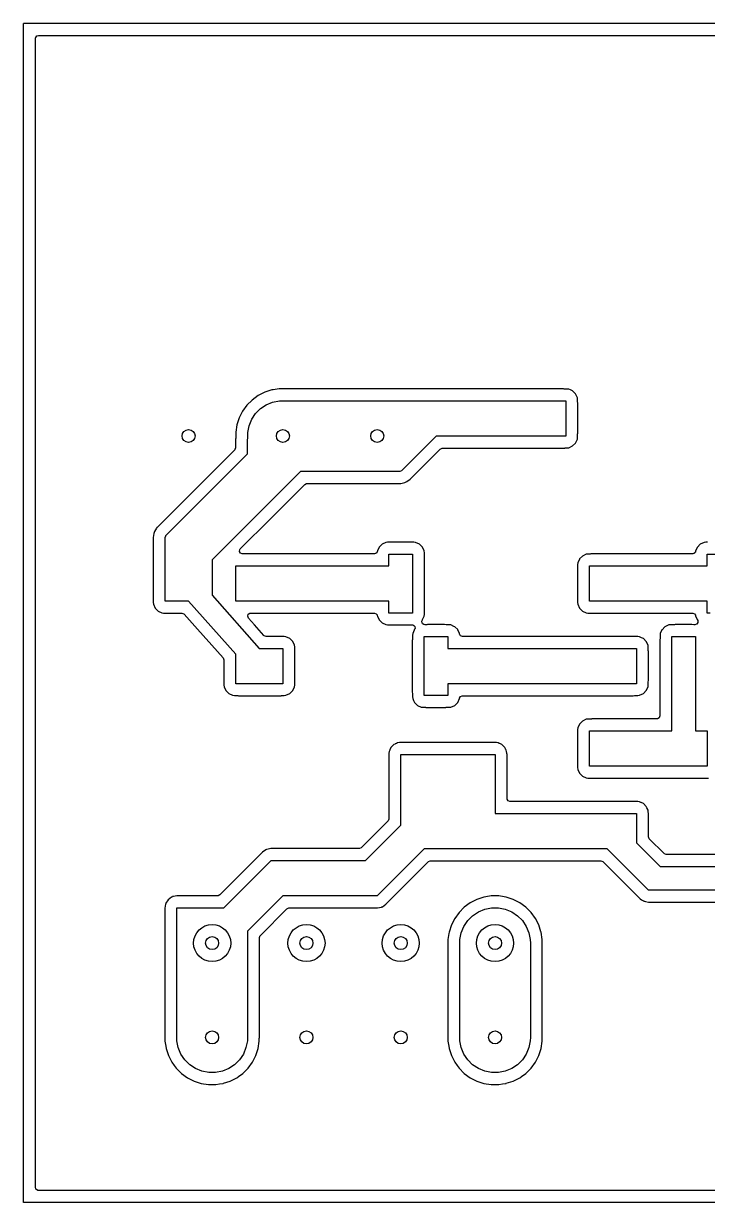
# Model space of a CAD drawing. Header units: millimetres. Extents: x 73 to 171.4, y -146 to -114.3.
# Drawn here: x 73.02 to 91.45, y -146.05 to -114.3 of the extents above; entities that cross this region are included whole.
import ezdxf

# ---------------------------------------------------------------- set-up
doc = ezdxf.new("R2010")
doc.units = ezdxf.units.MM
doc.layers.add('F.Cu', color=11, linetype='CONTINUOUS', true_color=0xdb628b)

msp = doc.modelspace()

# ---------------------------------------------------------------- linework, layer by layer
at = {"layer": 'F.Cu', "linetype": 'CONTINUOUS'}
for p, q in [((73.025, -146.05), (73.025, -114.3)), ((171.45, -114.3), (73.025, -114.3)), ((73.3425, -114.709693), (73.347226, -114.682889)), ((73.3425, -128.143708), (73.3425, -114.709693)), ((73.347226, -114.682889), (73.351079, -114.672303)), ((73.351079, -114.672303), (73.385538, -114.631235)), ((73.385538, -114.631235), (73.385542, -114.631233)), ((73.385542, -114.631233), (73.391144, -114.627999)), ((73.391144, -114.627999), (73.430329, -114.6175)), ((73.430329, -114.6175), (104.365306, -114.6175)), ((79.909997, -124.137), (79.747958, -124.162665)), ((79.910003, -124.137), (79.909997, -124.137)), ((79.910009, -124.137), (79.910003, -124.137)), ((80.088375, -124.137), (79.910009, -124.137)), ((87.551625, -124.137), (80.088375, -124.137)), ((87.551627, -124.137), (87.551625, -124.137)), ((87.563893, -124.139163), (87.551627, -124.137)), ((87.573234, -124.14081), (87.563893, -124.139163)), ((87.586843, -124.142001), (87.573234, -124.14081)), ((87.667258, -124.142001), (87.586843, -124.142001)), ((87.667264, -124.142001), (87.667258, -124.142001)), ((87.713574, -124.148098), (87.667264, -124.142001)), ((79.182306, -124.438432), (79.040932, -124.579806)), ((79.182332, -124.43841), (79.182306, -124.438432)), ((79.344115, -124.320869), (79.182332, -124.43841)), ((79.344121, -124.320865), (79.344115, -124.320869)), ((79.34413, -124.32086), (79.344121, -124.320865)), ((79.522288, -124.230082), (79.34413, -124.32086)), ((79.522291, -124.230081), (79.522288, -124.230082)), ((79.712477, -124.168285), (79.522291, -124.230081)), ((79.71248, -124.168285), (79.712477, -124.168285)), ((79.712483, -124.168284), (79.71248, -124.168285)), ((79.712485, -124.168284), (79.712483, -124.168284)), ((79.747958, -124.162665), (79.712485, -124.168284)), ((79.733504, -124.496014), (79.916639, -124.459587)), ((79.916639, -124.459587), (80.103361, -124.459587)), ((80.103361, -124.459587), (80.105437, -124.46)), ((82.454563, -124.46), (82.456639, -124.459587)), ((82.456639, -124.459587), (82.643361, -124.459587)), ((82.643361, -124.459587), (82.645437, -124.46)), ((87.756865, -124.168285), (87.713574, -124.148098)), ((87.815215, -124.195494), (87.756865, -124.168285)), ((87.894501, -124.27478), (87.815215, -124.195494)), ((87.894503, -124.274783), (87.894501, -124.27478)), ((87.894506, -124.274786), (87.894503, -124.274783)), ((87.894507, -124.274788), (87.894506, -124.274786)), ((87.894509, -124.27479), (87.894507, -124.274788)), ((87.941903, -124.376427), (87.894509, -124.27479)), ((87.948, -124.422737), (87.941903, -124.376427)), ((87.948, -124.422743), (87.948, -124.422737)), ((87.948, -124.471876), (87.948, -124.422743)), ((78.92336, -124.74163), (78.832582, -124.919788)), ((78.923365, -124.741621), (78.92336, -124.74163)), ((78.923369, -124.741615), (78.923365, -124.741621)), ((79.04091, -124.579832), (78.923369, -124.741615)), ((79.040932, -124.579806), (79.04091, -124.579832)), ((79.273708, -124.80324), (79.40574, -124.671208)), ((79.40574, -124.671208), (79.560995, -124.56747)), ((79.560995, -124.56747), (79.733504, -124.496014)), ((80.105437, -124.46), (82.454563, -124.46)), ((82.645437, -124.46), (87.551625, -124.46)), ((87.551625, -124.46), (87.551628, -124.460001)), ((87.551628, -124.460001), (87.63, -124.460001)), ((87.63, -124.460001), (87.63, -125.412501)), ((87.94867, -124.482105), (87.948, -124.471876)), ((87.950579, -124.496607), (87.94867, -124.482105)), ((87.951771, -124.510232), (87.950579, -124.496607)), ((87.953, -124.538366), (87.951771, -124.510232)), ((87.953, -125.334126), (87.953, -124.538366)), ((78.832581, -124.919791), (78.770785, -125.109977)), ((78.832582, -124.919788), (78.832581, -124.919791)), ((79.098514, -125.131004), (79.16997, -124.958495)), ((79.16997, -124.958495), (79.273708, -124.80324)), ((78.770785, -125.10998), (78.7395, -125.307497)), ((78.7395, -125.307497), (78.7395, -125.455662)), ((78.770785, -125.109977), (78.770785, -125.10998)), ((79.062087, -125.314139), (79.098514, -125.131004)), ((79.062087, -125.478272), (79.062087, -125.314139)), ((87.948, -125.369337), (87.949191, -125.355725)), ((87.948, -125.449765), (87.948, -125.369337)), ((87.949191, -125.355725), (87.953, -125.334126)), ((78.7345, -125.722494), (78.716164, -125.772872)), ((78.738309, -125.469273), (78.7345, -125.490872)), ((78.7345, -125.490872), (78.7345, -125.722494)), ((78.7395, -125.455662), (78.738309, -125.469273)), ((79.0575, -125.490875), (79.062087, -125.478272)), ((79.0575, -125.88875), (79.0575, -125.490875)), ((84.1375, -125.4125), (83.207955, -126.342044)), ((86.36, -125.4125), (84.1375, -125.4125)), ((86.36, -125.412501), (86.36, -125.4125)), ((87.63, -125.412501), (86.36, -125.412501)), ((87.667264, -125.730501), (87.713574, -125.724404)), ((87.713574, -125.724404), (87.815211, -125.67701)), ((87.815211, -125.67701), (87.894509, -125.597712)), ((87.894509, -125.597712), (87.941903, -125.496075)), ((87.941903, -125.496075), (87.948, -125.449765)), ((78.711544, -125.777913), (76.62956, -127.859896)), ((76.857945, -128.088304), (79.0575, -125.88875)), ((78.716164, -125.772872), (78.711544, -125.777913)), ((83.43635, -126.57044), (84.248336, -125.758455)), ((84.248336, -125.758455), (84.296924, -125.735798)), ((84.296924, -125.735798), (84.303755, -125.7355)), ((84.303755, -125.7355), (87.551633, -125.7355)), ((87.551633, -125.7355), (87.579767, -125.734271)), ((87.579767, -125.734271), (87.579773, -125.73427)), ((87.579773, -125.73427), (87.579783, -125.73427)), ((87.579783, -125.73427), (87.593393, -125.733079)), ((87.593393, -125.733079), (87.607887, -125.731171)), ((87.607887, -125.731171), (87.618116, -125.730501)), ((87.618116, -125.730501), (87.667258, -125.730501)), ((87.667258, -125.730501), (87.667264, -125.730501)), ((83.159368, -126.364702), (83.152537, -126.365)), ((83.207955, -126.342044), (83.159368, -126.364702)), ((80.486248, -126.365), (78.105, -128.746248)), ((83.152537, -126.365), (80.486248, -126.365)), ((83.187528, -126.686472), (83.295881, -126.657436)), ((83.295881, -126.657436), (83.328168, -126.642379)), ((83.328168, -126.642379), (83.34446, -126.634782)), ((83.34446, -126.634781), (83.344468, -126.634778)), ((83.34446, -126.634782), (83.34446, -126.634781)), ((83.344468, -126.634778), (83.43635, -126.57044)), ((79.673538, -127.6345), (80.597083, -126.710955)), ((80.597083, -126.710955), (80.645671, -126.688298)), ((80.645671, -126.688298), (80.652502, -126.688)), ((80.652502, -126.688), (83.152556, -126.688)), ((83.152556, -126.688), (83.164165, -126.687746)), ((83.164165, -126.687746), (83.166614, -126.687693)), ((83.166614, -126.687693), (83.173445, -126.687395)), ((83.173445, -126.687395), (83.187528, -126.686472)), ((78.859832, -128.448205), (79.673538, -127.6345)), ((76.605903, -127.885714), (76.549814, -127.982865)), ((76.615181, -127.875134), (76.605903, -127.885714)), ((76.619792, -127.8701), (76.615181, -127.875134)), ((76.62956, -127.859896), (76.619792, -127.8701)), ((73.3425, -138.123995), (73.3425, -128.143708)), ((76.531477, -128.033247), (76.512, -128.143708)), ((76.512, -128.143708), (76.512, -129.779133)), ((76.531482, -128.03323), (76.531477, -128.033247)), ((76.549814, -127.982865), (76.531482, -128.03323)), ((76.835, -128.143713), (76.853336, -128.093335)), ((76.835, -128.905), (76.835, -128.143713)), ((76.853336, -128.093335), (76.857945, -128.088304)), ((82.830236, -128.2695), (82.783926, -128.275597)), ((82.912209, -128.2695), (82.830236, -128.2695)), ((82.922437, -128.26883), (82.912209, -128.2695)), ((82.936947, -128.26692), (82.922437, -128.26883)), ((82.955329, -128.2645), (82.936947, -128.26692)), ((83.410306, -128.2645), (82.955329, -128.2645)), ((83.410313, -128.2645), (83.410306, -128.2645)), ((83.453852, -128.268309), (83.410313, -128.2645)), ((83.464062, -128.269202), (83.453852, -128.268309)), ((83.47089, -128.2695), (83.464062, -128.269202)), ((83.539758, -128.2695), (83.47089, -128.2695)), ((83.539764, -128.2695), (83.539758, -128.2695)), ((83.586074, -128.275597), (83.539764, -128.2695)), ((91.402736, -128.2695), (91.356426, -128.275597)), ((91.451877, -128.2695), (91.402736, -128.2695)), ((78.838067, -128.517235), (78.847376, -128.464438)), ((78.864873, -128.563664), (78.838067, -128.517235)), ((78.847376, -128.464438), (78.859832, -128.448205)), ((78.915251, -128.582), (78.864873, -128.563664)), ((82.476585, -128.582), (78.915251, -128.582)), ((82.480003, -128.581925), (82.476585, -128.582)), ((82.495898, -128.575341), (82.480003, -128.581925)), ((82.512954, -128.573051), (82.495898, -128.575341)), ((82.519945, -128.565381), (82.512954, -128.573051)), ((82.529534, -128.56141), (82.519945, -128.565381)), ((82.53748, -128.546145), (82.529534, -128.56141)), ((82.549071, -128.53343), (82.53748, -128.546145)), ((82.552956, -128.523979), (82.549071, -128.53343)), ((82.555597, -128.503926), (82.552956, -128.523979)), ((82.602991, -128.402289), (82.555597, -128.503926)), ((82.602992, -128.402287), (82.602991, -128.402288)), ((82.602991, -128.402288), (82.602991, -128.402289)), ((82.602993, -128.402285), (82.602992, -128.402287)), ((82.602996, -128.402281), (82.602993, -128.402285)), ((82.602998, -128.402278), (82.602996, -128.402281)), ((82.682278, -128.322998), (82.602998, -128.402278)), ((82.682283, -128.322994), (82.682278, -128.322998)), ((82.682285, -128.322993), (82.682283, -128.322994)), ((82.682287, -128.322992), (82.682285, -128.322993)), ((82.783926, -128.275597), (82.682287, -128.322992)), ((83.687711, -128.322991), (83.586074, -128.275597)), ((83.687715, -128.322993), (83.687711, -128.322991)), ((83.767001, -128.402279), (83.687715, -128.322993)), ((83.767003, -128.402282), (83.767001, -128.402279)), ((83.767006, -128.402285), (83.767003, -128.402282)), ((83.767007, -128.402287), (83.767006, -128.402285)), ((83.767009, -128.402289), (83.767007, -128.402287)), ((83.814403, -128.503926), (83.767009, -128.402289)), ((83.8205, -128.550236), (83.814403, -128.503926)), ((83.8205, -128.550242), (83.8205, -128.550236)), ((83.8205, -128.63222), (83.8205, -128.550242)), ((88.227736, -128.587), (88.181426, -128.593097)), ((88.276877, -128.587), (88.227736, -128.587)), ((88.287106, -128.58633), (88.276877, -128.587)), ((88.301607, -128.58442), (88.287106, -128.58633)), ((88.315232, -128.583228), (88.301607, -128.58442)), ((88.343367, -128.582), (88.315232, -128.583228)), ((91.049085, -128.582), (88.343367, -128.582)), ((91.052503, -128.581925), (91.049085, -128.582)), ((91.068398, -128.575341), (91.052503, -128.581925)), ((91.085454, -128.573051), (91.068398, -128.575341)), ((91.092445, -128.565381), (91.085454, -128.573051)), ((91.102034, -128.56141), (91.092445, -128.565381)), ((91.10998, -128.546145), (91.102034, -128.56141)), ((91.121571, -128.53343), (91.10998, -128.546145)), ((91.125456, -128.523979), (91.121571, -128.53343)), ((91.128097, -128.503926), (91.125456, -128.523979)), ((91.175491, -128.402289), (91.128097, -128.503926)), ((91.175492, -128.402287), (91.175491, -128.402288)), ((91.175491, -128.402288), (91.175491, -128.402289)), ((91.175493, -128.402285), (91.175492, -128.402287)), ((91.175496, -128.402281), (91.175493, -128.402285)), ((91.175498, -128.402278), (91.175496, -128.402281)), ((91.254778, -128.322998), (91.175498, -128.402278)), ((91.254783, -128.322994), (91.254778, -128.322998)), ((91.254785, -128.322993), (91.254783, -128.322994)), ((91.254787, -128.322992), (91.254785, -128.322993)), ((91.356426, -128.275597), (91.254787, -128.322992)), ((78.105, -128.746248), (78.105, -128.74625)), ((78.105, -128.74625), (78.105, -129.69875)), ((82.8675, -128.679693), (82.8675, -128.5875)), ((82.8675, -128.5875), (83.5025, -128.5875)), ((82.8675, -128.905), (82.8675, -128.679693)), ((83.5025, -128.5875), (83.5025, -130.175)), ((83.821171, -128.642452), (83.8205, -128.63222)), ((83.8255, -128.675329), (83.821171, -128.642452)), ((83.8255, -128.983375), (83.8255, -128.675329)), ((87.953097, -128.821426), (87.947, -128.867736)), ((87.947, -128.867736), (87.947, -128.867741)), ((87.947, -128.867741), (87.947, -128.948162)), ((87.999766, -128.721341), (87.953097, -128.821424)), ((87.953097, -128.821424), (87.953097, -128.821426)), ((88.000418, -128.719858), (87.999766, -128.721341)), ((88.079778, -128.640498), (88.000418, -128.719858)), ((88.079783, -128.640494), (88.079778, -128.640498)), ((88.079785, -128.640493), (88.079783, -128.640494)), ((88.079787, -128.640492), (88.079785, -128.640493)), ((88.181426, -128.593097), (88.079787, -128.640492)), ((91.44, -128.665875), (91.44, -128.5875)), ((91.44, -128.5875), (92.075, -128.5875)), ((91.44, -128.905), (91.44, -128.665875)), ((76.835, -129.8575), (76.835, -128.905)), ((78.74, -129.8575), (78.74, -128.905)), ((78.74, -128.905), (80.01, -128.905)), ((80.01, -128.905), (82.8675, -128.905)), ((83.8255, -130.082806), (83.8255, -128.983375)), ((87.945934, -128.961062), (87.942, -128.983375)), ((87.942, -128.983375), (87.942, -128.986076)), ((87.942, -128.986076), (87.942, -129.779133)), ((87.946048, -128.960339), (87.945934, -128.961062)), ((87.947, -128.948162), (87.946028, -128.959268)), ((87.946028, -128.959268), (87.946048, -128.960339)), ((88.265, -129.8575), (88.265, -128.905)), ((88.265, -128.905), (89.535, -128.905)), ((89.535, -128.905), (91.44, -128.905)), ((76.512, -129.779133), (76.513228, -129.807267)), ((76.513228, -129.807267), (76.51442, -129.820892)), ((76.51442, -129.820892), (76.51633, -129.835394)), ((76.51633, -129.835394), (76.517, -129.845623)), ((76.517, -129.845623), (76.517, -129.894764)), ((78.105, -129.69875), (79.375, -131.1275)), ((87.942, -129.779133), (87.943228, -129.807267)), ((87.943228, -129.807267), (87.94442, -129.820892)), ((87.94442, -129.820892), (87.94633, -129.835394)), ((87.94633, -129.835394), (87.947, -129.845623)), ((87.947, -129.845623), (87.947, -129.894764)), ((76.517, -129.894764), (76.523097, -129.941073)), ((76.523097, -129.941073), (76.570491, -130.042712)), ((76.570491, -130.042712), (76.570495, -130.042717)), ((76.570495, -130.042717), (76.649778, -130.122)), ((76.649778, -130.122), (76.649781, -130.122002)), ((76.649781, -130.122002), (76.649785, -130.122006)), ((76.649785, -130.122006), (76.649787, -130.122007)), ((76.649787, -130.122007), (76.649789, -130.122009)), ((76.649789, -130.122009), (76.751426, -130.169403)), ((76.751426, -130.169403), (76.797736, -130.1755)), ((76.913375, -129.8575), (76.835, -129.8575)), ((77.47, -129.8575), (76.913375, -129.8575)), ((78.74, -131.286249), (77.47, -129.8575)), ((78.832192, -129.8575), (78.74, -129.8575)), ((78.832194, -129.8575), (78.832192, -129.8575)), ((82.8675, -129.8575), (78.832194, -129.8575)), ((82.8675, -130.175), (82.8675, -129.8575)), ((83.8205, -130.143368), (83.820798, -130.136536)), ((83.8205, -130.212264), (83.8205, -130.143368)), ((83.820798, -130.136536), (83.8255, -130.082806)), ((87.947, -129.894764), (87.953097, -129.941073)), ((87.953097, -129.941073), (88.000491, -130.042712)), ((88.000491, -130.042712), (88.000495, -130.042717)), ((88.000495, -130.042717), (88.079778, -130.122)), ((88.079778, -130.122), (88.079781, -130.122002)), ((88.079781, -130.122002), (88.079785, -130.122006)), ((88.079785, -130.122006), (88.079787, -130.122007)), ((88.079787, -130.122007), (88.079789, -130.122009)), ((88.079789, -130.122009), (88.181426, -130.169403)), ((88.181426, -130.169403), (88.227736, -130.1755)), ((88.343375, -129.8575), (88.265, -129.8575)), ((91.44, -129.8575), (88.343375, -129.8575)), ((91.44, -130.175), (91.44, -129.8575)), ((76.797736, -130.1755), (76.797742, -130.1755)), ((76.797742, -130.1755), (76.878162, -130.1755)), ((76.878162, -130.1755), (76.891773, -130.176691)), ((76.891773, -130.176691), (76.913372, -130.1805)), ((76.913372, -130.1805), (76.913375, -130.1805)), ((76.913375, -130.1805), (77.289756, -130.1805)), ((77.289756, -130.1805), (77.340134, -130.198836)), ((77.340134, -130.198836), (77.348334, -130.206805)), ((77.348334, -130.206805), (77.71023, -130.613937)), ((79.061568, -130.261109), (79.07846, -130.210229)), ((79.081332, -130.310944), (79.061568, -130.261109)), ((79.07846, -130.210229), (79.124107, -130.18211)), ((79.247604, -130.498), (79.081332, -130.310944)), ((79.124107, -130.18211), (79.139911, -130.1805)), ((79.139911, -130.1805), (82.476585, -130.1805)), ((82.476585, -130.1805), (82.526963, -130.198836)), ((82.526963, -130.198836), (82.548948, -130.22877)), ((82.548948, -130.22877), (82.552934, -130.238353)), ((82.552934, -130.238353), (82.555597, -130.258574)), ((82.555597, -130.258574), (82.602991, -130.360211)), ((82.602991, -130.360211), (82.602992, -130.360212)), ((82.602992, -130.360212), (82.602993, -130.360214)), ((82.602993, -130.360214), (82.604086, -130.361307)), ((82.604086, -130.361307), (82.604087, -130.361309)), ((82.604087, -130.361309), (82.682278, -130.4395)), ((82.682278, -130.4395), (82.682281, -130.439502)), ((82.682281, -130.439502), (82.682285, -130.439506)), ((82.682285, -130.439506), (82.682287, -130.439507)), ((82.682287, -130.439507), (82.682289, -130.439509)), ((82.682289, -130.439509), (82.783926, -130.486903)), ((82.783926, -130.486903), (82.830236, -130.493)), ((82.959692, -130.175), (82.8675, -130.175)), ((82.959694, -130.175), (82.959692, -130.175)), ((83.414671, -130.175), (82.959694, -130.175)), ((83.5025, -130.175), (83.414671, -130.175)), ((83.75259, -130.396948), (83.753226, -130.393338)), ((83.761902, -130.449728), (83.75259, -130.396948)), ((83.753226, -130.393338), (83.768233, -130.359222)), ((83.785475, -130.469507), (83.761902, -130.449728)), ((83.768233, -130.359222), (83.772377, -130.35382)), ((83.772377, -130.35382), (83.773443, -130.346411)), ((83.773443, -130.346411), (83.814403, -130.258574)), ((83.787875, -130.473664), (83.785475, -130.469507)), ((83.792384, -130.475305), (83.787875, -130.473664)), ((83.802971, -130.484188), (83.792384, -130.475305)), ((83.811447, -130.487273), (83.802971, -130.484188)), ((83.838253, -130.492), (83.811447, -130.487273)), ((83.814403, -130.258574), (83.8205, -130.212264)), ((83.864709, -130.492), (83.838253, -130.492)), ((83.874937, -130.49133), (83.864709, -130.492)), ((83.890138, -130.489329), (83.874937, -130.49133)), ((83.907829, -130.487), (83.890138, -130.489329)), ((84.362806, -130.487), (83.907829, -130.487)), ((84.362813, -130.487), (84.362806, -130.487)), ((84.408585, -130.491004), (84.362813, -130.487)), ((84.416562, -130.491702), (84.408585, -130.491004)), ((84.42339, -130.492), (84.416562, -130.491702)), ((84.492258, -130.492), (84.42339, -130.492)), ((84.492264, -130.492), (84.492258, -130.492)), ((84.538574, -130.498097), (84.492264, -130.492)), ((88.227736, -130.1755), (88.227742, -130.1755)), ((88.227742, -130.1755), (88.308162, -130.1755)), ((88.308162, -130.1755), (88.321773, -130.176691)), ((88.321773, -130.176691), (88.343372, -130.1805)), ((88.343372, -130.1805), (88.343375, -130.1805)), ((88.343375, -130.1805), (91.049085, -130.1805)), ((90.450236, -130.492), (90.403926, -130.498097)), ((90.532209, -130.492), (90.450236, -130.492)), ((90.542437, -130.49133), (90.532209, -130.492)), ((90.557638, -130.489329), (90.542437, -130.49133)), ((90.575329, -130.487), (90.557638, -130.489329)), ((91.030306, -130.487), (90.575329, -130.487)), ((91.030313, -130.487), (91.030306, -130.487)), ((91.076085, -130.491004), (91.030313, -130.487)), ((91.049085, -130.1805), (91.099463, -130.198836)), ((91.084062, -130.491702), (91.076085, -130.491004)), ((91.09089, -130.492), (91.084062, -130.491702)), ((91.109825, -130.492), (91.09089, -130.492)), ((91.099463, -130.198836), (91.121803, -130.229638)), ((91.154808, -130.477806), (91.109825, -130.492)), ((91.121803, -130.229638), (91.125497, -130.238825)), ((91.125497, -130.238825), (91.128097, -130.258574)), ((91.128097, -130.258574), (91.166856, -130.341693)), ((91.157088, -130.476208), (91.154808, -130.477806)), ((91.18781, -130.432311), (91.157088, -130.476208)), ((91.166856, -130.341693), (91.167644, -130.343653)), ((91.167644, -130.343653), (91.167716, -130.345835)), ((91.167716, -130.345835), (91.183137, -130.378904)), ((91.183137, -130.378904), (91.18781, -130.432311)), ((91.518375, -130.175), (91.44, -130.175)), ((77.71023, -130.613937), (78.244803, -131.215332)), ((79.496667, -130.778195), (79.247604, -130.498)), ((79.504867, -130.786164), (79.496667, -130.778195)), ((79.555245, -130.8045), (79.504867, -130.786164)), ((79.931625, -130.8045), (79.555245, -130.8045)), ((79.931628, -130.8045), (79.931625, -130.8045)), ((79.953227, -130.808309), (79.931628, -130.8045)), ((79.966838, -130.8095), (79.953227, -130.808309)), ((80.047258, -130.8095), (79.966838, -130.8095)), ((80.047264, -130.8095), (80.047258, -130.8095)), ((80.093574, -130.815597), (80.047264, -130.8095)), ((82.830236, -130.493), (82.830242, -130.493)), ((82.830242, -130.493), (82.899046, -130.493)), ((82.899046, -130.493), (82.899327, -130.493001)), ((82.899327, -130.493001), (82.90316, -130.493014)), ((82.90316, -130.493014), (82.903593, -130.493091)), ((82.903593, -130.493091), (82.903604, -130.493093)), ((82.903604, -130.493093), (82.925011, -130.493093)), ((82.925011, -130.493093), (82.92529, -130.493094)), ((82.92529, -130.493094), (82.925374, -130.493124)), ((82.925374, -130.493124), (82.938617, -130.494283)), ((82.938617, -130.494283), (82.945958, -130.495578)), ((82.945958, -130.495578), (82.959692, -130.498)), ((82.959692, -130.498), (82.959694, -130.498)), ((82.959694, -130.498), (83.414669, -130.498)), ((83.414669, -130.498), (83.414671, -130.498)), ((83.414671, -130.498), (83.447543, -130.493671)), ((83.447543, -130.493671), (83.457776, -130.493)), ((83.457776, -130.493), (83.484247, -130.493)), ((83.484247, -130.493), (83.511045, -130.497724)), ((83.508097, -130.726426), (83.502, -130.772736)), ((83.502, -130.772736), (83.502, -130.772741)), ((83.502, -130.772741), (83.502, -130.841622)), ((83.548976, -130.638757), (83.508097, -130.726424)), ((83.508097, -130.726424), (83.508097, -130.726426)), ((83.511045, -130.497724), (83.519522, -130.500809)), ((83.519522, -130.500809), (83.530113, -130.509693)), ((83.530113, -130.509693), (83.534625, -130.511336)), ((83.534625, -130.511336), (83.537024, -130.515491)), ((83.537024, -130.515491), (83.560594, -130.535264)), ((83.550059, -130.631124), (83.548976, -130.638757)), ((83.559985, -130.613937), (83.550059, -130.631124)), ((83.56942, -130.590828), (83.559625, -130.60964)), ((83.559625, -130.60964), (83.561452, -130.610397)), ((83.561452, -130.610397), (83.559985, -130.613937)), ((83.560594, -130.535264), (83.569908, -130.588059)), ((83.569904, -130.588087), (83.56942, -130.590828)), ((83.569908, -130.588059), (83.569904, -130.588087)), ((84.618279, -130.535264), (84.538574, -130.498097)), ((84.640215, -130.545493), (84.618279, -130.535264)), ((84.718411, -130.623689), (84.640215, -130.545493)), ((84.718411, -130.62369), (84.718411, -130.623689)), ((84.719506, -130.624785), (84.718411, -130.62369)), ((84.719507, -130.624787), (84.719506, -130.624785)), ((84.719509, -130.624789), (84.719507, -130.624787)), ((84.766903, -130.726426), (84.719509, -130.624789)), ((84.769564, -130.746643), (84.766903, -130.726426)), ((84.773553, -130.75623), (84.769564, -130.746643)), ((84.795537, -130.786164), (84.773553, -130.75623)), ((84.845915, -130.8045), (84.795537, -130.786164)), ((89.442806, -130.8045), (84.845915, -130.8045)), ((89.442813, -130.8045), (89.442806, -130.8045)), ((89.486352, -130.808309), (89.442813, -130.8045)), ((89.496562, -130.809202), (89.486352, -130.808309)), ((89.50339, -130.8095), (89.496562, -130.809202)), ((89.572258, -130.8095), (89.50339, -130.8095)), ((89.572264, -130.8095), (89.572258, -130.8095)), ((89.611958, -130.814726), (89.572264, -130.8095)), ((90.175597, -130.726426), (90.1695, -130.772736)), ((90.1695, -130.772736), (90.1695, -130.772741)), ((90.1695, -130.772741), (90.1695, -130.841622)), ((90.222266, -130.626341), (90.175597, -130.726424)), ((90.175597, -130.726424), (90.175597, -130.726426)), ((90.222918, -130.624858), (90.222266, -130.626341)), ((90.302278, -130.545498), (90.222918, -130.624858)), ((90.302283, -130.545494), (90.302278, -130.545498)), ((90.302285, -130.545493), (90.302283, -130.545494)), ((90.302287, -130.545492), (90.302285, -130.545493)), ((90.403926, -130.498097), (90.302287, -130.545492)), ((80.195209, -130.86299), (80.093574, -130.815597)), ((80.195215, -130.862993), (80.195209, -130.86299)), ((80.274501, -130.942279), (80.195215, -130.862993)), ((80.274503, -130.942282), (80.274501, -130.942279)), ((80.274506, -130.942285), (80.274503, -130.942282)), ((80.274507, -130.942287), (80.274506, -130.942285)), ((80.274509, -130.942289), (80.274507, -130.942287)), ((80.321903, -131.043926), (80.274509, -130.942289)), ((80.328, -131.090236), (80.321903, -131.043926)), ((80.328, -131.090242), (80.328, -131.090236)), ((80.328, -131.139376), (80.328, -131.090242)), ((83.497382, -130.897832), (83.497, -130.902193)), ((83.497, -130.902193), (83.497, -132.30967)), ((83.501702, -130.848453), (83.497382, -130.897832)), ((83.502, -130.841622), (83.501702, -130.848453)), ((83.82, -132.3975), (83.82, -130.81)), ((83.82, -130.81), (84.455, -130.81)), ((84.455, -130.81), (84.455, -130.897829)), ((84.455, -130.897829), (84.455, -131.1275)), ((89.618575, -130.815597), (89.611958, -130.814726)), ((89.673483, -130.841201), (89.618575, -130.815597)), ((89.673484, -130.841202), (89.673483, -130.841201)), ((89.720209, -130.862989), (89.673484, -130.841202)), ((89.720213, -130.862992), (89.720209, -130.862989)), ((89.720216, -130.862994), (89.720213, -130.862992)), ((89.799501, -130.942279), (89.720216, -130.862994)), ((89.799503, -130.942282), (89.799501, -130.942279)), ((89.799506, -130.942285), (89.799503, -130.942282)), ((89.799507, -130.942287), (89.799506, -130.942285)), ((89.799509, -130.942289), (89.799507, -130.942287)), ((89.846903, -131.043926), (89.799509, -130.942289)), ((89.853, -131.090236), (89.846903, -131.043926)), ((89.853, -131.090242), (89.853, -131.090236)), ((89.853, -131.17222), (89.853, -131.090242)), ((90.169202, -130.848453), (90.1645, -130.902188)), ((90.1645, -130.902188), (90.1645, -132.948625)), ((90.1695, -130.841622), (90.169202, -130.848453)), ((90.4875, -132.3975), (90.4875, -130.81)), ((90.4875, -130.81), (91.1225, -130.81)), ((91.1225, -130.81), (91.1225, -130.897829)), ((91.1225, -130.897829), (91.1225, -133.35)), ((78.244803, -131.215332), (78.397203, -131.386781)), ((78.397203, -131.386781), (78.416968, -131.436617)), ((78.416968, -131.436617), (78.417, -131.438851)), ((78.417, -131.438851), (78.417, -132.001633)), ((78.74, -132.08), (78.74, -131.286249)), ((79.375, -131.1275), (80.01, -131.1275)), ((80.01, -131.1275), (80.01, -132.08)), ((80.32867, -131.149605), (80.328, -131.139376)), ((80.330579, -131.164107), (80.32867, -131.149605)), ((80.331771, -131.177732), (80.330579, -131.164107)), ((80.333, -131.205866), (80.331771, -131.177732)), ((80.333, -132.001626), (80.333, -131.205866)), ((84.455, -131.1275), (86.36, -131.1275)), ((86.36, -131.1275), (87.63, -131.1275)), ((87.63, -131.1275), (88.265, -131.1275)), ((88.265, -131.1275), (89.535, -131.1275)), ((89.535, -131.1275), (89.535, -132.08)), ((89.853671, -131.182452), (89.853, -131.17222)), ((89.858, -131.215329), (89.853671, -131.182452)), ((89.858, -131.987806), (89.858, -131.215329)), ((78.417, -132.001633), (78.418228, -132.029767)), ((78.418228, -132.029767), (78.41942, -132.043392)), ((78.41942, -132.043392), (78.42133, -132.057894)), ((78.42133, -132.057894), (78.422, -132.068123)), ((78.422, -132.068123), (78.422, -132.117264)), ((80.328, -132.036837), (80.329191, -132.023225)), ((80.328, -132.117264), (80.328, -132.036837)), ((80.329191, -132.023225), (80.333, -132.001626)), ((89.853, -132.048373), (89.853297, -132.041554)), ((89.853, -132.117264), (89.853, -132.048373)), ((89.853297, -132.041554), (89.858, -131.987806)), ((78.422, -132.117264), (78.428097, -132.163573)), ((78.428097, -132.163573), (78.475491, -132.265212)), ((78.475491, -132.265212), (78.475495, -132.265217)), ((78.475495, -132.265217), (78.554778, -132.3445)), ((78.554778, -132.3445), (78.554781, -132.344502)), ((78.554781, -132.344502), (78.554785, -132.344506)), ((78.554785, -132.344506), (78.554787, -132.344507)), ((78.554787, -132.344507), (78.554789, -132.344509)), ((78.554789, -132.344509), (78.656426, -132.391903)), ((78.656426, -132.391903), (78.702736, -132.398)), ((78.818375, -132.08), (78.74, -132.08)), ((79.931625, -132.08), (78.818375, -132.08)), ((80.01, -132.08), (79.931625, -132.08)), ((80.047264, -132.398), (80.093574, -132.391903)), ((80.093574, -132.391903), (80.195211, -132.344509)), ((80.195211, -132.344509), (80.274509, -132.265211)), ((80.274509, -132.265211), (80.321903, -132.163574)), ((80.321903, -132.163574), (80.328, -132.117264)), ((83.497, -132.30967), (83.501009, -132.340124)), ((83.501009, -132.340124), (83.50133, -132.342561)), ((83.50133, -132.342561), (83.502, -132.352789)), ((83.502, -132.352789), (83.502, -132.434764)), ((89.447171, -132.08), (84.455, -132.08)), ((84.455, -132.08), (84.455, -132.3975)), ((89.535, -132.08), (89.447171, -132.08)), ((89.572264, -132.398), (89.618574, -132.391903)), ((89.618574, -132.391903), (89.720211, -132.344509)), ((89.720211, -132.344509), (89.799509, -132.265211)), ((89.799509, -132.265211), (89.846903, -132.163574)), ((89.846903, -132.163574), (89.853, -132.117264)), ((78.702736, -132.398), (78.702742, -132.398)), ((78.702742, -132.398), (78.783162, -132.398)), ((78.783162, -132.398), (78.796773, -132.399191)), ((78.796773, -132.399191), (78.818372, -132.403)), ((78.818372, -132.403), (79.931625, -132.403)), ((79.931625, -132.403), (79.931633, -132.403)), ((79.931633, -132.403), (79.959767, -132.401771)), ((79.959767, -132.401771), (79.959773, -132.40177)), ((79.959773, -132.40177), (79.959783, -132.40177)), ((79.959783, -132.40177), (79.973393, -132.400579)), ((79.973393, -132.400579), (79.987894, -132.39867)), ((79.987894, -132.39867), (79.998123, -132.398)), ((79.998123, -132.398), (80.047258, -132.398)), ((80.047258, -132.398), (80.047264, -132.398)), ((83.502, -132.434764), (83.508097, -132.481074)), ((83.508097, -132.481074), (83.531794, -132.531892)), ((83.531794, -132.531892), (83.555491, -132.582712)), ((83.555491, -132.582712), (83.555495, -132.582717)), ((83.555495, -132.582717), (83.634778, -132.662)), ((83.634778, -132.662), (83.634781, -132.662002)), ((83.634781, -132.662002), (83.634785, -132.662006)), ((83.634785, -132.662006), (83.634787, -132.662007)), ((83.634787, -132.662007), (83.634789, -132.662009)), ((83.634789, -132.662009), (83.736426, -132.709403)), ((83.736426, -132.709403), (83.782736, -132.7155)), ((83.912194, -132.3975), (83.82, -132.3975)), ((84.367171, -132.3975), (83.912194, -132.3975)), ((84.455, -132.3975), (84.367171, -132.3975)), ((84.492264, -132.7155), (84.538574, -132.709403)), ((84.538574, -132.709403), (84.640211, -132.662009)), ((84.640211, -132.662009), (84.719509, -132.582711)), ((84.719509, -132.582711), (84.766903, -132.481074)), ((84.766903, -132.481074), (84.767395, -132.477331)), ((84.767395, -132.477331), (84.768211, -132.471144)), ((84.768211, -132.471144), (84.792966, -132.42359)), ((84.792966, -132.42359), (84.842497, -132.403075)), ((84.842497, -132.403075), (84.845915, -132.403)), ((84.845915, -132.403), (89.447169, -132.403)), ((89.447169, -132.403), (89.447171, -132.403)), ((89.447171, -132.403), (89.480043, -132.398671)), ((89.480043, -132.398671), (89.490276, -132.398)), ((89.490276, -132.398), (89.572258, -132.398)), ((89.572258, -132.398), (89.572264, -132.398)), ((90.4875, -133.35), (90.4875, -132.3975)), ((83.782736, -132.7155), (83.782742, -132.7155)), ((83.782742, -132.7155), (83.851623, -132.7155)), ((83.851623, -132.7155), (83.858452, -132.715797)), ((83.858452, -132.715797), (83.912194, -132.7205)), ((83.912194, -132.7205), (84.367169, -132.7205)), ((84.367169, -132.7205), (84.367171, -132.7205)), ((84.367171, -132.7205), (84.400043, -132.716171)), ((84.400043, -132.716171), (84.410276, -132.7155)), ((84.410276, -132.7155), (84.492258, -132.7155)), ((84.492258, -132.7155), (84.492264, -132.7155)), ((88.227736, -133.032), (88.181426, -133.038097)), ((88.309709, -133.032), (88.227736, -133.032)), ((88.319937, -133.03133), (88.309709, -133.032)), ((88.333015, -133.029608), (88.319937, -133.03133)), ((88.352829, -133.027), (88.333015, -133.029608)), ((90.086125, -133.027), (88.352829, -133.027)), ((90.099735, -133.025809), (90.086125, -133.027)), ((90.146164, -132.999003), (90.099735, -133.025809)), ((90.1645, -132.948625), (90.146164, -132.999003)), ((87.953097, -133.266426), (87.947, -133.312736)), ((87.947, -133.312736), (87.947, -133.312741)), ((87.947, -133.312741), (87.947, -133.381622)), ((87.999766, -133.166341), (87.953097, -133.266424)), ((87.953097, -133.266424), (87.953097, -133.266426)), ((88.000418, -133.164858), (87.999766, -133.166341)), ((88.079778, -133.085498), (88.000418, -133.164858)), ((88.079783, -133.085494), (88.079778, -133.085498)), ((88.079785, -133.085493), (88.079783, -133.085494)), ((88.079787, -133.085492), (88.079785, -133.085493)), ((88.181426, -133.038097), (88.079787, -133.085492)), ((83.147736, -133.667), (83.101426, -133.673097)), ((83.161251, -133.667), (83.147736, -133.667)), ((83.170346, -133.664984), (83.161251, -133.667)), ((83.182423, -133.662307), (83.170346, -133.664984)), ((83.196486, -133.662), (83.182423, -133.662307)), ((83.1965, -133.662), (83.196486, -133.662)), ((85.7135, -133.662), (83.1965, -133.662)), ((85.713503, -133.662), (85.7135, -133.662)), ((85.735102, -133.665809), (85.713503, -133.662)), ((85.748713, -133.667), (85.735102, -133.665809)), ((85.762258, -133.667), (85.748713, -133.667)), ((85.762264, -133.667), (85.762258, -133.667)), ((85.796996, -133.671572), (85.762264, -133.667)), ((87.942382, -133.437832), (87.942, -133.442193)), ((87.942, -133.442193), (87.942, -134.21467)), ((87.946702, -133.388453), (87.942382, -133.437832)), ((87.947, -133.381622), (87.946702, -133.388453)), ((88.265, -134.3025), (88.265, -133.35)), ((88.265, -133.35), (89.535, -133.35)), ((89.535, -133.35), (90.4875, -133.35)), ((91.1225, -133.35), (91.44, -133.35)), ((91.44, -133.35), (91.44, -134.3025)), ((82.865809, -133.974898), (82.862, -133.996497)), ((82.867, -133.961287), (82.865809, -133.974898)), ((82.873097, -133.901426), (82.867, -133.947736)), ((82.867, -133.947736), (82.867, -133.947741)), ((82.867, -133.947741), (82.867, -133.961287)), ((82.887328, -133.870905), (82.873097, -133.901425)), ((82.873097, -133.901425), (82.873097, -133.901426)), ((82.888697, -133.867796), (82.887328, -133.870905)), ((82.889951, -133.86477), (82.888697, -133.867796)), ((82.891458, -133.861874), (82.889951, -133.86477)), ((82.892962, -133.858823), (82.891458, -133.861874)), ((82.919766, -133.801341), (82.892962, -133.858823)), ((82.920418, -133.799858), (82.919766, -133.801341)), ((82.999778, -133.720498), (82.920418, -133.799858)), ((82.999786, -133.720492), (82.999778, -133.720498)), ((83.033647, -133.704702), (82.999786, -133.720492)), ((83.03713, -133.70284), (83.033647, -133.704702)), ((83.062712, -133.690911), (83.03713, -133.70284)), ((83.064773, -133.68995), (83.062712, -133.69091)), ((83.062712, -133.69091), (83.062712, -133.690911)), ((83.069348, -133.688055), (83.064773, -133.68995)), ((83.101426, -133.673097), (83.069348, -133.688055)), ((85.808576, -133.673097), (85.796996, -133.671572)), ((85.839102, -133.687331), (85.808576, -133.673097)), ((85.839103, -133.687332), (85.839102, -133.687331)), ((85.840666, -133.688061), (85.839103, -133.687332)), ((85.845227, -133.68995), (85.840666, -133.688061)), ((85.846616, -133.690835), (85.845227, -133.68995)), ((85.851163, -133.692955), (85.846616, -133.690835)), ((85.851163, -133.692956), (85.851163, -133.692955)), ((85.910215, -133.720493), (85.851163, -133.692956)), ((85.989504, -133.799782), (85.910215, -133.720493)), ((85.989505, -133.799784), (85.989504, -133.799782)), ((85.989506, -133.799785), (85.989505, -133.799784)), ((85.989507, -133.799787), (85.989506, -133.799785)), ((85.989509, -133.799789), (85.989507, -133.799787)), ((86.005298, -133.83365), (85.989509, -133.799789)), ((86.007155, -133.837122), (86.005298, -133.83365)), ((86.018698, -133.861874), (86.007155, -133.837122)), ((86.02005, -133.864773), (86.018698, -133.861874)), ((86.021944, -133.869347), (86.02005, -133.864773)), ((86.036903, -133.901426), (86.021944, -133.869347)), ((86.043, -133.947736), (86.036903, -133.901426)), ((86.043, -133.947742), (86.043, -133.947736)), ((86.043, -133.961251), (86.043, -133.947742)), ((86.047693, -133.982424), (86.043, -133.961251)), ((86.047922, -133.99296), (86.047693, -133.982424)), ((82.862, -133.996497), (82.862, -135.723747)), ((83.185, -133.9965), (83.185, -133.985)), ((83.185, -133.985), (85.725, -133.985)), ((83.185, -135.89), (83.185, -133.9965)), ((85.725, -133.985), (85.725, -133.9965)), ((85.725, -133.9965), (85.725, -135.5725)), ((86.048, -133.996485), (86.047922, -133.99296)), ((86.048, -135.171125), (86.048, -133.996485)), ((87.942, -134.21467), (87.946009, -134.245124)), ((87.946009, -134.245124), (87.94633, -134.247561)), ((87.94633, -134.247561), (87.947, -134.257789)), ((87.947, -134.257789), (87.947, -134.339764)), ((87.947, -134.339764), (87.953097, -134.386073)), ((87.953097, -134.386073), (88.000491, -134.487712)), ((88.000491, -134.487712), (88.000495, -134.487717)), ((88.000495, -134.487717), (88.079778, -134.567)), ((88.079778, -134.567), (88.079781, -134.567002)), ((88.079781, -134.567002), (88.079785, -134.567006)), ((88.079785, -134.567006), (88.079787, -134.567007)), ((88.079787, -134.567007), (88.079789, -134.567009)), ((88.079789, -134.567009), (88.181426, -134.614403)), ((88.181426, -134.614403), (88.227736, -134.6205)), ((88.357194, -134.3025), (88.265, -134.3025)), ((90.17, -134.3025), (88.357194, -134.3025)), ((91.44, -134.3025), (90.17, -134.3025)), ((88.227736, -134.6205), (88.227742, -134.6205)), ((88.227742, -134.6205), (88.296623, -134.6205)), ((88.296623, -134.6205), (88.303452, -134.620797)), ((88.303452, -134.620797), (88.357194, -134.6255)), ((88.357194, -134.6255), (91.352169, -134.6255)), ((91.352169, -134.6255), (91.352171, -134.6255)), ((91.352171, -134.6255), (91.385043, -134.621171)), ((91.385043, -134.621171), (91.395276, -134.6205)), ((91.395276, -134.6205), (91.477258, -134.6205)), ((86.049191, -135.184735), (86.048, -135.171125)), ((86.075997, -135.231164), (86.049191, -135.184735)), ((86.126375, -135.2495), (86.075997, -135.231164)), ((89.5235, -135.2495), (86.126375, -135.2495)), ((89.523503, -135.2495), (89.5235, -135.2495)), ((89.545102, -135.253309), (89.523503, -135.2495)), ((89.558713, -135.2545), (89.545102, -135.253309)), ((89.572258, -135.2545), (89.558713, -135.2545)), ((89.572264, -135.2545), (89.572258, -135.2545)), ((89.606996, -135.259072), (89.572264, -135.2545)), ((89.618576, -135.260597), (89.606996, -135.259072)), ((89.649102, -135.274831), (89.618576, -135.260597)), ((89.649103, -135.274832), (89.649102, -135.274831)), ((89.650666, -135.275561), (89.649103, -135.274832)), ((89.655227, -135.27745), (89.650666, -135.275561)), ((89.656616, -135.278335), (89.655227, -135.27745)), ((89.661163, -135.280455), (89.656616, -135.278335)), ((89.661163, -135.280456), (89.661163, -135.280455)), ((89.720215, -135.307993), (89.661163, -135.280456)), ((89.799504, -135.387282), (89.720215, -135.307993)), ((89.799505, -135.387284), (89.799504, -135.387282)), ((89.799506, -135.387285), (89.799505, -135.387284)), ((89.799507, -135.387287), (89.799506, -135.387285)), ((89.799509, -135.387289), (89.799507, -135.387287)), ((89.815298, -135.42115), (89.799509, -135.387289)), ((89.817155, -135.424622), (89.815298, -135.42115)), ((89.828698, -135.449374), (89.817155, -135.424622)), ((89.83005, -135.452273), (89.828698, -135.449374)), ((89.831944, -135.456847), (89.83005, -135.452273)), ((89.846903, -135.488926), (89.831944, -135.456847)), ((89.853, -135.535236), (89.846903, -135.488926)), ((89.853, -135.548751), (89.853, -135.535236)), ((89.857693, -135.569924), (89.853, -135.548751)), ((89.857922, -135.58046), (89.857693, -135.569924)), ((82.839044, -135.779166), (82.121666, -136.496544)), ((82.843664, -135.774125), (82.839044, -135.779166)), ((82.862, -135.723747), (82.843664, -135.774125)), ((85.725, -135.5725), (86.36, -135.5725)), ((86.36, -135.5725), (87.63, -135.5725)), ((87.63, -135.5725), (88.265, -135.5725)), ((88.265, -135.5725), (89.535, -135.5725)), ((89.535, -135.5725), (89.535, -135.584)), ((89.535, -135.584), (89.535, -136.36625)), ((89.858, -135.583985), (89.857922, -135.58046)), ((89.858, -136.199997), (89.858, -135.583985)), ((82.2325, -136.8425), (83.185, -135.89)), ((89.858298, -136.206828), (89.858, -136.199997)), ((89.880956, -136.255416), (89.858298, -136.206828)), ((79.683188, -136.519806), (79.573667, -136.544082)), ((79.69725, -136.5195), (79.683188, -136.519806)), ((82.066247, -136.5195), (79.69725, -136.5195)), ((82.073078, -136.519202), (82.066247, -136.5195)), ((82.121666, -136.496544), (82.073078, -136.519202)), ((89.535, -136.36625), (90.17, -137.00125)), ((90.280834, -136.655294), (89.880956, -136.255416)), ((79.460734, -136.617475), (79.065507, -137.012703)), ((79.460737, -136.617472), (79.460734, -136.617475)), ((79.552628, -136.553129), (79.460737, -136.617472)), ((79.565521, -136.547457), (79.552628, -136.553129)), ((79.565522, -136.547456), (79.565521, -136.547457)), ((79.565537, -136.54745), (79.565522, -136.547456)), ((79.568051, -136.546408), (79.565537, -136.54745)), ((79.573667, -136.544082), (79.568051, -136.546408)), ((83.82, -136.525), (82.553368, -137.791632)), ((88.741249, -136.525), (83.82, -136.525)), ((88.74125, -136.525), (88.741249, -136.525)), ((89.849132, -137.632882), (88.74125, -136.525)), ((90.285875, -136.659914), (90.280834, -136.655294)), ((90.336253, -136.67825), (90.285875, -136.659914)), ((93.178747, -136.67825), (90.336253, -136.67825)), ((79.065507, -137.012703), (78.311665, -137.766544)), ((78.4225, -138.1125), (79.689132, -136.845868)), ((79.689132, -136.845868), (79.697264, -136.8425)), ((79.697264, -136.8425), (82.232498, -136.8425)), ((82.232498, -136.8425), (82.2325, -136.8425)), ((82.781763, -138.020027), (83.930834, -136.870955)), ((83.930834, -136.870955), (83.979422, -136.848298)), ((83.979422, -136.848298), (83.986253, -136.848)), ((83.986253, -136.848), (88.574997, -136.848)), ((88.574997, -136.848), (88.625375, -136.866336)), ((88.625375, -136.866336), (88.630405, -136.870945)), ((88.630405, -136.870945), (89.25353, -137.49407)), ((90.17, -137.00125), (93.344998, -137.00125)), ((77.149924, -137.789806), (77.067887, -137.80799)), ((77.163986, -137.7895), (77.149924, -137.789806)), ((78.256247, -137.7895), (77.163986, -137.7895)), ((78.263078, -137.789202), (78.256247, -137.7895)), ((78.311665, -137.766544), (78.263078, -137.789202)), ((82.553368, -137.791632), (82.545236, -137.795)), ((85.624997, -137.7945), (85.480103, -137.81745)), ((85.625003, -137.7945), (85.624997, -137.7945)), ((85.625009, -137.7945), (85.625003, -137.7945)), ((85.824991, -137.7945), (85.625009, -137.7945)), ((85.824996, -137.7945), (85.824991, -137.7945)), ((85.825001, -137.7945), (85.824996, -137.7945)), ((85.969896, -137.81745), (85.825001, -137.7945)), ((89.25353, -137.49407), (89.620729, -137.861269)), ((89.857264, -137.63625), (89.849132, -137.632882)), ((93.657736, -137.63625), (89.857264, -137.63625)), ((76.848977, -138.013534), (76.8295, -138.123995)), ((76.848979, -138.013527), (76.848977, -138.013534)), ((76.854089, -138.000385), (76.848979, -138.013527)), ((76.857448, -137.992274), (76.854089, -138.000385)), ((76.857451, -137.99227), (76.857448, -137.992274)), ((76.917717, -137.897663), (76.857451, -137.99227)), ((76.965144, -137.861269), (76.917717, -137.897663)), ((77.006712, -137.82937), (76.965144, -137.861269)), ((77.006714, -137.829368), (77.006712, -137.82937)), ((77.006717, -137.829367), (77.006714, -137.829368)), ((77.032274, -137.817449), (77.006717, -137.829367)), ((77.040401, -137.814083), (77.032274, -137.817449)), ((77.040402, -137.814083), (77.040401, -137.814083)), ((77.040403, -137.814082), (77.040402, -137.814083)), ((77.040405, -137.814082), (77.040403, -137.814082)), ((77.067887, -137.80799), (77.040405, -137.814082)), ((80.01, -137.795), (79.0575, -138.7475)), ((82.545236, -137.795), (80.01, -137.795)), ((82.559312, -138.117693), (82.668831, -138.093418)), ((82.668831, -138.093418), (82.676963, -138.09005)), ((82.676963, -138.09005), (82.689874, -138.084369)), ((82.689874, -138.084369), (82.781763, -138.020027)), ((84.897306, -138.095932), (84.755932, -138.237306)), ((84.897332, -138.09591), (84.897306, -138.095932)), ((85.059115, -137.978369), (84.897332, -138.09591)), ((85.059121, -137.978365), (85.059115, -137.978369)), ((85.05913, -137.97836), (85.059121, -137.978365)), ((85.237288, -137.887582), (85.05913, -137.97836)), ((85.237291, -137.887581), (85.237288, -137.887582)), ((85.427477, -137.825785), (85.237291, -137.887581)), ((85.42748, -137.825785), (85.427477, -137.825785)), ((85.427483, -137.825784), (85.42748, -137.825785)), ((85.427485, -137.825784), (85.427483, -137.825784)), ((85.480103, -137.81745), (85.427485, -137.825784)), ((86.022514, -137.825784), (85.969896, -137.81745)), ((86.022515, -137.825784), (86.022514, -137.825784)), ((86.022519, -137.825785), (86.022515, -137.825784)), ((86.212703, -137.88758), (86.022519, -137.825785)), ((86.390762, -137.978306), (86.212703, -137.88758)), ((86.39086, -137.978355), (86.390762, -137.978306)), ((86.390887, -137.978371), (86.39086, -137.978355)), ((86.552672, -138.095914), (86.390887, -137.978371)), ((86.552692, -138.095932), (86.552672, -138.095914)), ((86.69407, -138.23731), (86.552692, -138.095932)), ((89.620729, -137.861269), (89.630926, -137.871031)), ((89.630926, -137.871031), (89.630931, -137.871035)), ((89.630931, -137.871035), (89.672733, -137.897663)), ((89.672733, -137.897663), (89.725524, -137.931292)), ((89.725524, -137.931292), (89.725534, -137.931298)), ((89.725534, -137.931298), (89.725538, -137.931301)), ((89.725538, -137.931301), (89.733649, -137.93466)), ((89.733649, -137.93466), (89.73366, -137.934664)), ((89.73366, -137.934664), (89.733669, -137.934668)), ((89.733669, -137.934668), (89.746791, -137.939771)), ((89.746791, -137.939771), (89.77434, -137.944628)), ((89.77434, -137.944628), (89.85726, -137.95925)), ((89.85726, -137.95925), (93.657736, -137.95925)), ((73.3425, -145.64467), (73.3425, -138.123995)), ((76.8295, -138.123995), (76.8295, -141.593514)), ((77.1525, -138.124), (77.155868, -138.115868)), ((77.1525, -141.5935), (77.1525, -138.124)), ((77.155868, -138.115868), (77.164, -138.1125)), ((77.164, -138.1125), (78.422498, -138.1125)), ((78.422498, -138.1125), (78.4225, -138.1125)), ((79.403456, -138.858334), (80.120834, -138.140956)), ((80.120834, -138.140956), (80.169422, -138.118298)), ((80.169422, -138.118298), (80.176253, -138.118)), ((80.176253, -138.118), (80.547049, -138.118)), ((80.547049, -138.118), (80.551639, -138.117087)), ((80.551639, -138.117087), (80.738361, -138.117087)), ((80.738361, -138.117087), (80.742951, -138.118)), ((80.742951, -138.118), (82.54525, -138.118)), ((82.54525, -138.118), (82.558373, -138.117713)), ((82.558373, -138.117713), (82.559312, -138.117693)), ((84.63836, -138.39913), (84.547582, -138.577288)), ((84.638365, -138.399121), (84.63836, -138.39913)), ((84.638369, -138.399115), (84.638365, -138.399121)), ((84.75591, -138.237332), (84.638369, -138.399115)), ((84.755932, -138.237306), (84.75591, -138.237332)), ((84.988708, -138.46074), (85.12074, -138.328708)), ((85.12074, -138.328708), (85.275995, -138.22497)), ((85.275995, -138.22497), (85.448504, -138.153514)), ((85.448504, -138.153514), (85.631639, -138.117087)), ((85.631639, -138.117087), (85.818361, -138.117087)), ((85.818361, -138.117087), (86.001496, -138.153514)), ((86.001496, -138.153514), (86.174005, -138.22497)), ((86.174005, -138.22497), (86.32926, -138.328708)), ((86.32926, -138.328708), (86.461292, -138.46074)), ((86.694076, -138.237317), (86.69407, -138.23731)), ((86.694082, -138.237324), (86.694076, -138.237317)), ((86.694083, -138.237325), (86.694082, -138.237324)), ((86.811629, -138.399113), (86.694083, -138.237325)), ((86.811632, -138.399119), (86.811629, -138.399113)), ((86.811635, -138.399124), (86.811632, -138.399119)), ((86.81165, -138.399151), (86.811635, -138.399124)), ((86.811733, -138.399315), (86.81165, -138.399151)), ((86.902416, -138.577288), (86.811733, -138.399315)), ((84.547581, -138.577291), (84.485785, -138.767477)), ((84.547582, -138.577288), (84.547581, -138.577291)), ((84.813514, -138.788504), (84.88497, -138.615995)), ((84.88497, -138.615995), (84.988708, -138.46074)), ((86.461292, -138.46074), (86.56503, -138.615995)), ((86.56503, -138.615995), (86.636486, -138.788504)), ((86.902417, -138.57729), (86.902416, -138.577288)), ((86.902418, -138.577295), (86.902417, -138.57729)), ((86.902419, -138.577296), (86.902418, -138.577295)), ((86.962406, -138.761919), (86.902419, -138.577296)), ((79.0575, -138.7475), (79.0575, -141.5935)), ((79.3805, -138.913753), (79.398836, -138.863375)), ((79.3805, -138.964997), (79.3805, -138.913753)), ((79.3805, -141.593501), (79.3805, -138.964997)), ((79.398836, -138.863375), (79.403456, -138.858334)), ((84.480165, -138.802958), (84.4545, -138.964997)), ((84.4545, -138.964997), (84.4545, -141.705001)), ((84.485784, -138.767485), (84.480165, -138.802958)), ((84.485785, -138.76748), (84.485784, -138.767483)), ((84.485784, -138.767483), (84.485784, -138.767485)), ((84.485785, -138.767477), (84.485785, -138.76748)), ((84.7725, -139.065), (84.777087, -138.971639)), ((84.777087, -138.971639), (84.813514, -138.788504)), ((86.636486, -138.788504), (86.672913, -138.971639)), ((86.672913, -138.971639), (86.6775, -139.065)), ((86.962505, -138.76216), (86.962406, -138.761919)), ((86.964131, -138.767226), (86.962505, -138.76216)), ((86.964215, -138.767485), (86.964131, -138.767226)), ((86.964215, -138.767488), (86.964215, -138.767485)), ((86.964216, -138.76749), (86.964215, -138.767488)), ((86.964216, -138.767493), (86.964216, -138.76749)), ((86.964217, -138.767495), (86.964216, -138.767493)), ((86.995499, -138.965001), (86.964217, -138.767495)), ((86.9955, -138.965012), (86.995499, -138.965001)), ((86.9955, -141.704987), (86.9955, -138.965012)), ((84.7725, -141.605), (84.7725, -139.065)), ((86.6775, -139.065), (86.6775, -141.605)), ((76.8295, -141.593514), (76.829806, -141.607574)), ((77.155868, -141.601632), (77.1525, -141.5935)), ((77.157087, -141.602136), (77.155868, -141.601632)), ((77.157087, -141.698361), (77.157087, -141.602136)), ((79.054132, -141.601632), (79.052913, -141.602136)), ((79.052913, -141.602136), (79.052913, -141.698361)), ((79.0575, -141.5935), (79.054132, -141.601632)), ((79.376691, -141.6151), (79.3805, -141.593501)), ((76.829806, -141.607574), (76.832643, -141.620369)), ((76.832643, -141.620369), (76.8345, -141.63733)), ((76.8345, -141.63733), (76.8345, -141.705001)), ((76.8345, -141.705001), (76.855887, -141.840033)), ((76.855887, -141.840033), (76.865783, -141.90251)), ((76.865783, -141.90251), (76.865785, -141.902518)), ((76.865785, -141.902518), (76.865785, -141.902521)), ((76.865785, -141.902521), (76.92758, -142.092703)), ((77.193514, -141.881496), (77.157087, -141.698361)), ((77.26497, -142.054005), (77.193514, -141.881496)), ((79.016486, -141.881496), (78.94503, -142.054005)), ((79.052913, -141.698361), (79.016486, -141.881496)), ((79.282419, -142.092703), (79.344215, -141.902514)), ((79.344215, -141.902514), (79.375499, -141.704996)), ((79.375499, -141.704996), (79.3755, -141.704987)), ((79.3755, -141.628712), (79.376691, -141.6151)), ((79.3755, -141.704987), (79.3755, -141.628712)), ((84.4545, -141.705001), (84.475887, -141.840033)), ((84.475887, -141.840033), (84.485783, -141.90251)), ((84.485783, -141.90251), (84.485785, -141.902518)), ((84.485785, -141.902518), (84.485785, -141.902521)), ((84.485785, -141.902521), (84.54758, -142.092703)), ((84.777087, -141.698361), (84.7725, -141.605)), ((84.813514, -141.881496), (84.777087, -141.698361)), ((84.88497, -142.054005), (84.813514, -141.881496)), ((86.636486, -141.881496), (86.56503, -142.054005)), ((86.672913, -141.698361), (86.636486, -141.881496)), ((86.6775, -141.605), (86.672913, -141.698361)), ((86.902419, -142.092703), (86.964215, -141.902514)), ((86.964215, -141.902514), (86.995499, -141.704996)), ((86.995499, -141.704996), (86.9955, -141.704987)), ((76.92758, -142.092703), (77.018364, -142.270875)), ((77.368708, -142.20926), (77.26497, -142.054005)), ((77.50074, -142.341292), (77.368708, -142.20926)), ((78.841292, -142.20926), (78.70926, -142.341292)), ((78.94503, -142.054005), (78.841292, -142.20926)), ((79.191629, -142.270887), (79.282419, -142.092703)), ((84.54758, -142.092703), (84.638364, -142.270875)), ((84.988708, -142.20926), (84.88497, -142.054005)), ((85.12074, -142.341292), (84.988708, -142.20926)), ((86.461292, -142.20926), (86.32926, -142.341292)), ((86.56503, -142.054005), (86.461292, -142.20926)), ((86.811629, -142.270887), (86.902419, -142.092703)), ((77.018364, -142.270875), (77.018368, -142.270881)), ((77.018368, -142.270881), (77.018371, -142.270887)), ((77.018371, -142.270887), (77.083634, -142.360714)), ((77.083634, -142.360714), (77.135914, -142.432672)), ((77.135914, -142.432672), (77.135932, -142.432692)), ((77.135932, -142.432692), (77.27731, -142.57407)), ((77.655995, -142.44503), (77.50074, -142.341292)), ((77.828504, -142.516486), (77.655995, -142.44503)), ((78.011639, -142.552913), (77.828504, -142.516486)), ((78.198361, -142.552913), (78.011639, -142.552913)), ((78.381496, -142.516486), (78.198361, -142.552913)), ((78.554005, -142.44503), (78.381496, -142.516486)), ((78.70926, -142.341292), (78.554005, -142.44503)), ((78.932675, -142.574083), (79.074083, -142.432675)), ((79.074083, -142.432675), (79.191629, -142.270887)), ((84.638364, -142.270875), (84.638368, -142.270881)), ((84.638368, -142.270881), (84.638371, -142.270887)), ((84.638371, -142.270887), (84.703634, -142.360714)), ((84.703634, -142.360714), (84.755914, -142.432672)), ((84.755914, -142.432672), (84.755932, -142.432692)), ((84.755932, -142.432692), (84.89731, -142.57407)), ((85.275995, -142.44503), (85.12074, -142.341292)), ((85.448504, -142.516486), (85.275995, -142.44503)), ((85.631639, -142.552913), (85.448504, -142.516486)), ((85.818361, -142.552913), (85.631639, -142.552913)), ((86.001496, -142.516486), (85.818361, -142.552913)), ((86.174005, -142.44503), (86.001496, -142.516486)), ((86.32926, -142.341292), (86.174005, -142.44503)), ((86.552675, -142.574083), (86.694083, -142.432675)), ((86.694083, -142.432675), (86.811629, -142.270887)), ((77.27731, -142.57407), (77.277317, -142.574076)), ((77.277317, -142.574076), (77.277324, -142.574082)), ((77.277324, -142.574082), (77.277325, -142.574083)), ((77.277325, -142.574083), (77.439113, -142.691629)), ((77.439113, -142.691629), (77.43912, -142.691633)), ((77.43912, -142.691633), (77.439124, -142.691635)), ((77.439124, -142.691635), (77.439151, -142.69165)), ((77.439151, -142.69165), (77.439315, -142.691733)), ((77.439315, -142.691733), (77.617288, -142.782416)), ((77.617288, -142.782416), (77.61729, -142.782417)), ((77.61729, -142.782417), (77.617295, -142.782418)), ((77.617295, -142.782418), (77.617296, -142.782419)), ((77.617296, -142.782419), (77.807485, -142.844215)), ((77.807485, -142.844215), (77.807488, -142.844216)), ((77.807488, -142.844216), (78.005001, -142.875499)), ((78.204998, -142.875499), (78.30375, -142.859858)), ((78.30375, -142.859858), (78.40251, -142.844216)), ((78.40251, -142.844216), (78.402512, -142.844215)), ((78.402512, -142.844215), (78.402514, -142.844215)), ((78.402514, -142.844215), (78.402773, -142.844131)), ((78.402773, -142.844131), (78.407832, -142.842508)), ((78.407832, -142.842508), (78.408077, -142.842407)), ((78.408077, -142.842407), (78.592703, -142.782419)), ((78.592703, -142.782419), (78.592709, -142.782416)), ((78.592709, -142.782416), (78.59271, -142.782416)), ((78.59271, -142.782416), (78.665577, -142.745287)), ((78.665577, -142.745287), (78.770875, -142.691635)), ((78.770874, -142.691635), (78.770887, -142.691629)), ((78.770875, -142.691635), (78.770874, -142.691635)), ((78.770887, -142.691629), (78.770892, -142.691625)), ((78.770892, -142.691625), (78.772939, -142.690582)), ((78.772939, -142.690582), (78.772953, -142.690575)), ((78.772953, -142.690575), (78.799559, -142.677018)), ((78.799559, -142.677018), (78.813241, -142.660856)), ((78.813241, -142.660856), (78.932675, -142.574083)), ((84.89731, -142.57407), (84.897317, -142.574076)), ((84.897317, -142.574076), (84.897324, -142.574082)), ((84.897324, -142.574082), (84.897325, -142.574083)), ((84.897325, -142.574083), (85.059113, -142.691629)), ((85.059113, -142.691629), (85.05912, -142.691633)), ((85.05912, -142.691633), (85.059124, -142.691635)), ((85.059124, -142.691635), (85.059151, -142.69165)), ((85.059151, -142.69165), (85.059315, -142.691733)), ((85.059315, -142.691733), (85.237288, -142.782416)), ((85.237288, -142.782416), (85.23729, -142.782417)), ((85.23729, -142.782417), (85.237295, -142.782418)), ((85.237295, -142.782418), (85.237296, -142.782419)), ((85.237296, -142.782419), (85.427485, -142.844215)), ((85.427485, -142.844215), (85.427488, -142.844216)), ((85.427488, -142.844216), (85.625001, -142.875499)), ((85.824998, -142.875499), (85.92375, -142.859858)), ((85.92375, -142.859858), (86.02251, -142.844216)), ((86.02251, -142.844216), (86.022512, -142.844215)), ((86.022512, -142.844215), (86.022514, -142.844215)), ((86.022514, -142.844215), (86.022773, -142.844131)), ((86.022773, -142.844131), (86.027832, -142.842508)), ((86.027832, -142.842508), (86.028077, -142.842407)), ((86.028077, -142.842407), (86.212703, -142.782419)), ((86.212703, -142.782419), (86.212709, -142.782416)), ((86.212709, -142.782416), (86.21271, -142.782416)), ((86.21271, -142.782416), (86.285577, -142.745287)), ((86.285577, -142.745287), (86.390875, -142.691635)), ((86.390874, -142.691635), (86.390887, -142.691629)), ((86.390875, -142.691635), (86.390874, -142.691635)), ((86.390887, -142.691629), (86.390892, -142.691625)), ((86.390892, -142.691625), (86.392939, -142.690582)), ((86.392939, -142.690582), (86.392953, -142.690575)), ((86.392953, -142.690575), (86.419559, -142.677018)), ((86.419559, -142.677018), (86.433241, -142.660856)), ((86.433241, -142.660856), (86.552675, -142.574083)), ((78.005001, -142.875499), (78.005004, -142.875499)), ((78.005004, -142.875499), (78.005009, -142.8755)), ((78.005009, -142.8755), (78.005012, -142.8755)), ((78.005012, -142.8755), (78.204988, -142.8755)), ((78.204988, -142.8755), (78.204991, -142.8755)), ((78.204991, -142.8755), (78.204996, -142.875499)), ((78.204996, -142.875499), (78.204998, -142.875499)), ((85.625001, -142.875499), (85.625004, -142.875499)), ((85.625004, -142.875499), (85.625009, -142.8755)), ((85.625009, -142.8755), (85.625012, -142.8755)), ((85.625012, -142.8755), (85.824988, -142.8755)), ((85.824988, -142.8755), (85.824991, -142.8755)), ((85.824991, -142.8755), (85.824996, -142.875499)), ((85.824996, -142.875499), (85.824998, -142.875499)), ((73.352999, -145.683855), (73.3425, -145.64467)), ((73.356233, -145.689457), (73.352999, -145.683855)), ((73.3973, -145.723919), (73.356233, -145.689457)), ((73.407889, -145.727773), (73.3973, -145.723919)), ((73.434692, -145.7325), (73.407889, -145.727773)), ((73.434694, -145.7325), (73.434692, -145.732499)), ((73.434692, -145.732499), (73.434692, -145.7325)), ((104.369671, -145.7325), (73.434694, -145.7325)), ((171.45, -146.05), (73.025, -146.05))]:
    msp.add_line(p, q, dxfattribs=at)
at = {"layer": 'F.Cu'}
for centre, radius in [((77.47, -125.4075), 0.175), ((77.47, -125.4075), 0.175), ((80.01, -125.4075), 0.175), ((80.01, -125.4075), 0.175), ((82.55, -125.4075), 0.175), ((82.55, -125.4075), 0.175), ((78.105, -139.065), 0.5), ((80.645, -139.065), 0.5), ((83.185, -139.065), 0.5), ((85.725, -139.065), 0.5), ((78.105, -139.065), 0.175), ((80.645, -139.065), 0.175), ((83.185, -139.065), 0.175), ((85.725, -139.065), 0.175), ((78.105, -141.605), 0.175), ((78.105, -141.605), 0.175), ((80.645, -141.605), 0.175), ((80.645, -141.605), 0.175), ((83.185, -141.605), 0.175), ((83.185, -141.605), 0.175), ((85.725, -141.605), 0.175), ((85.725, -141.605), 0.175)]:
    msp.add_circle(centre, radius, dxfattribs=at)

doc.saveas('drawing.dxf')
